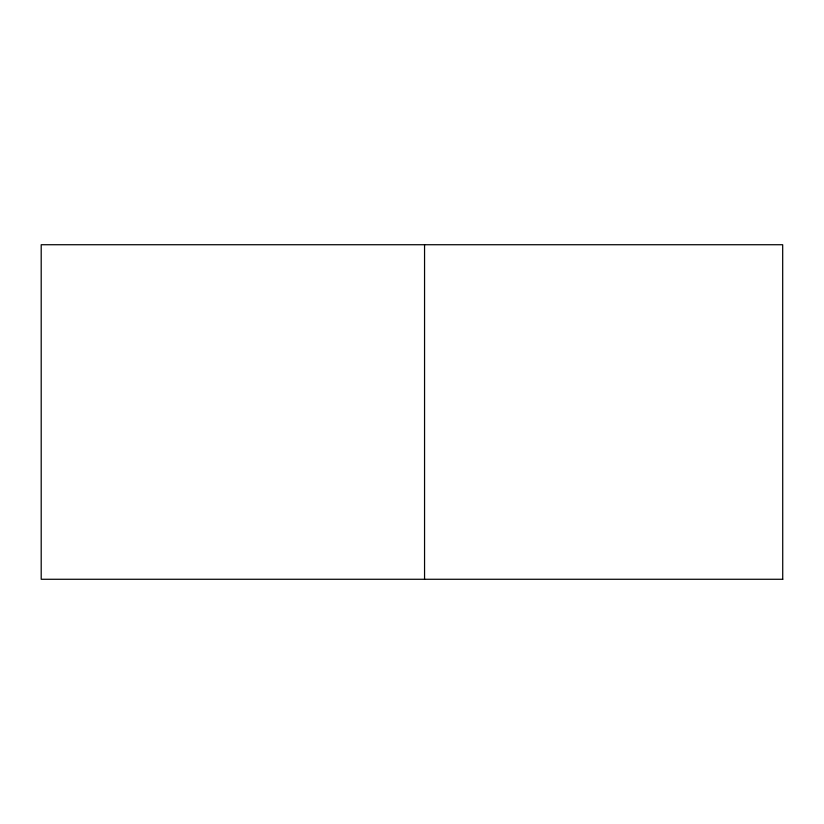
<?xml version="1.0" encoding="UTF-8"?>
<svg xmlns="http://www.w3.org/2000/svg" width="824" height="824" viewBox="0 0 824 824"><rect width="100%" height="100%" fill="white"/><g stroke="black" fill="none" stroke-linecap="round" stroke-linejoin="round"><path stroke-width="1.24" d="M782.8 579.272L41.2 579.272L41.2 244.728L782.687 244.728L782.728 579.272M424.556 244.728L424.556 579.272"/></g></svg>
